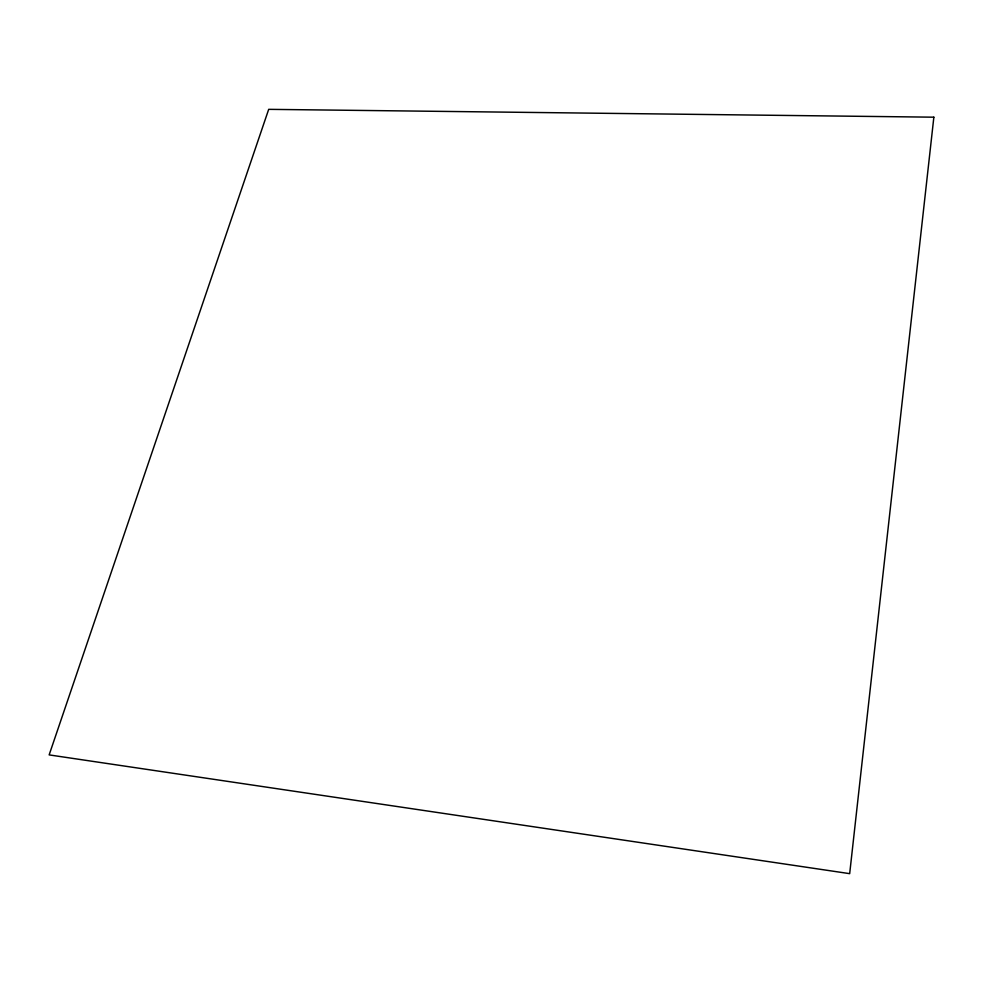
<?xml version="1.0" encoding="UTF-8"?>
<svg xmlns="http://www.w3.org/2000/svg" width="983" height="983" viewBox="0 0 983 983"><rect width="100%" height="100%" fill="white"/><g stroke="black" fill="none" stroke-linecap="round" stroke-linejoin="round"><path stroke-width="1.47" d="M933.85 117.186L849.681 873.654L49.15 754.895L268.691 109.346L933.85 117.186"/></g></svg>
